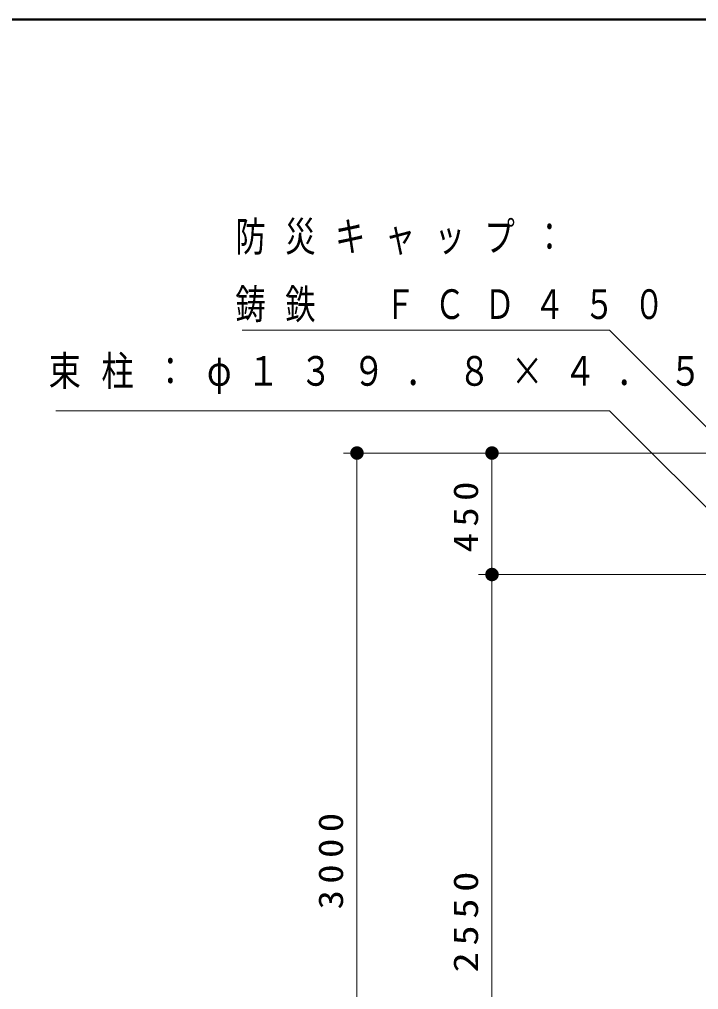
# Model space of a CAD drawing. Units: millimetres on the paper, scale 1:50. Extents: x -365 to 10, y -38 to 257.
# Drawn here: x -130.5 to -80.2, y 185.1 to 257 of the extents above; entities that cross this region are included whole.
import ezdxf

# ---------------------------------------------------------------- set-up
doc = ezdxf.new("R2010")
doc.units = ezdxf.units.MM
doc.layers.add('LY_1', color=7, linetype='Continuous', lineweight=25)
doc.layers.add('LY_2', color=7, linetype='Continuous', lineweight=13)
doc.styles.add('ＭＳ ゴシック', font='')
doc.styles.get('ＭＳ ゴシック').set_extended_font_data('MS Gothic')

# ---------------------------------------------------------------- blocks, each defined once
blk = doc.blocks.new('filled_dot')
at = {"color": 0, "linetype": 'Continuous', "lineweight": -2, "const_width": 1.25}
blk.add_lwpolyline([(-0.625, 0, 1), (0.625, 0, 1)], format="xyb", close=True, dxfattribs=at)

msp = doc.modelspace()

# ---------------------------------------------------------------- linework, layer by layer
at = {"layer": 'LY_1', "lineweight": 13}
for p, q in [((-77.472, 224.871), (-106.472, 224.871)), ((-105.472, 164.871), (-105.472, 224.871)), ((-95.472, 215.871), (-95.472, 224.871)), ((-74.992, 215.871), (-96.472, 215.871)), ((-95.472, 164.871), (-95.472, 215.871))]:
    msp.add_line(p, q, dxfattribs=at)
for points in [[(-77.067, 224.281), (-86.765, 233.978), (-113.968, 233.978)], [(-77.336, 218.579), (-86.765, 228.007), (-127.786, 228.007)]]:
    msp.add_lwpolyline(points, dxfattribs=at)
at = {"layer": 'LY_2', "lineweight": 50}
msp.add_line((0, 257), (-365, 257), dxfattribs=at)

# ---------------------------------------------------------------- block references
at = {"layer": 'LY_1', "lineweight": 13, "xscale": 0.4, "yscale": 0.4}
for p, rotation in [((-105.472, 224.871), 270), ((-95.472, 224.871), 270), ((-95.472, 215.871), 90), ((-95.472, 215.871), 270)]:
    msp.add_blockref('filled_dot', p, dxfattribs=dict(at, rotation=rotation))

# ---------------------------------------------------------------- texts
at = {"layer": 'LY_1', "char_height": 2.199, "attachment_point": 4, "style": 'ＭＳ ゴシック'}
for s, insert in [('\\T1.64;\\W0.75;防災キャップ：', (-114.477, 240.778)), ('\\T1.64;\\W0.75;鋳鉄\u3000ＦＣＤ４５０', (-114.477, 235.778)), ('\\T1.63;\\W0.8;束柱：φ１３９．８×４．５', (-128.316, 230.657))]:
    msp.add_mtext(s, dxfattribs=dict(at, insert=insert))
at = {"layer": 'LY_1', "char_height": 1.833, "attachment_point": 8, "rotation": 90, "style": 'ＭＳ ゴシック'}
for s, insert in [('\\T1.33;\\W1.15;450', (-96.472, 220.371)), ('\\T1.33;\\W1.15;3000', (-106.472, 194.871)), ('\\T1.33;\\W1.2;2550', (-96.472, 190.371))]:
    msp.add_mtext(s, dxfattribs=dict(at, insert=insert))

doc.saveas('drawing.dxf')
